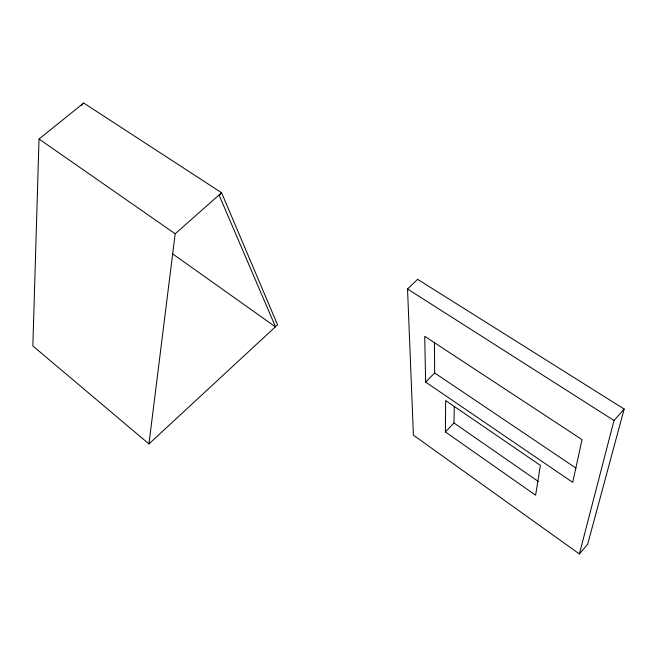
<?xml version="1.0" encoding="UTF-8"?>
<svg xmlns="http://www.w3.org/2000/svg" width="657" height="657" viewBox="0 0 657 657"><rect width="100%" height="100%" fill="white"/><g stroke="black" fill="none" stroke-linecap="round" stroke-linejoin="round"><path stroke-width="0.99" d="M445.397 431.945L445.66 400.548L540.391 465.378L535.603 495.222L445.397 431.945L453.962 422.977L454.307 406.626M39.026 139.013L32.85 345.943L148.95 443.935L277.55 324.821L221.598 192.756L83.702 103.034L39.026 139.013L175.181 233.777L148.95 443.935M579.392 553.966L614.008 420.505L624.15 409.04L417.597 279.315L407.537 288.998L413.409 435.172L579.392 553.966L587.67 544.218L624.15 409.04M425.637 382.087L424.726 336.294L582.028 439.632L572.715 482.353L425.637 382.087L434.655 372.946L434.441 342.157M81.361 105.227L83.702 103.034M175.181 233.777L221.598 192.756L219.142 195.219L275.554 326.94L172.717 253.922M407.537 288.998L614.008 420.505M434.655 372.946L575.975 468.104M453.962 422.977L538.305 481.458"/></g></svg>
